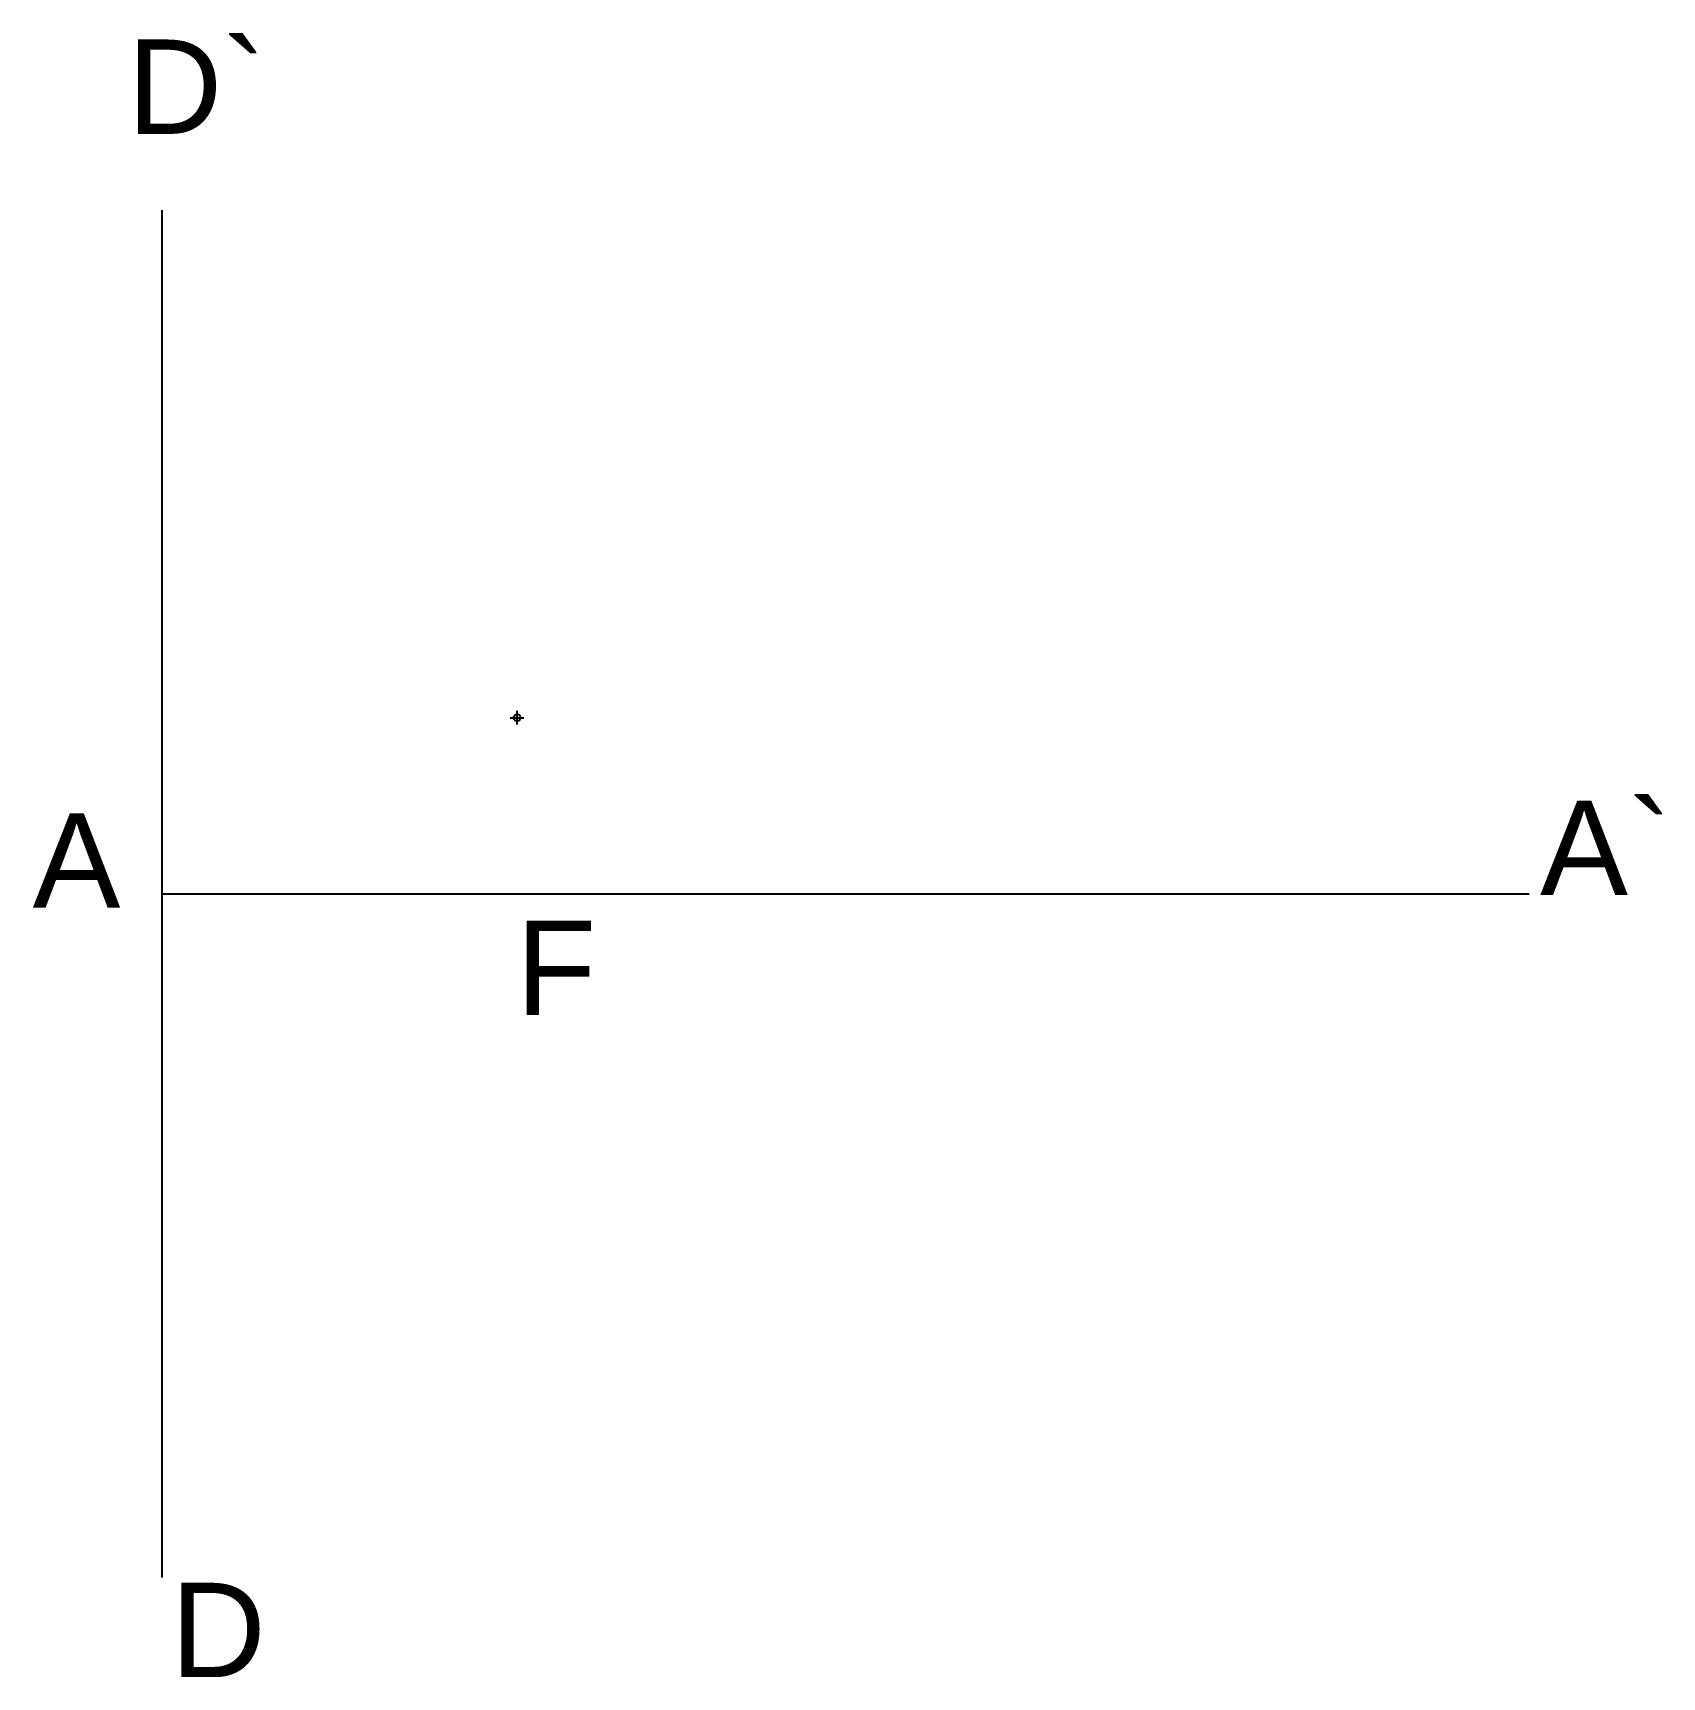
# Model space of a CAD drawing. Header units: millimetres. Extents: x 1774 to 2012, y 1467 to 1708.
import ezdxf

# ---------------------------------------------------------------- set-up
doc = ezdxf.new("R2010")
doc.units = ezdxf.units.MM
doc.header["$PDMODE"] = 34
doc.styles.get("Standard").update_dxf_attribs({"font": 'arial.ttf'})

msp = doc.modelspace()

# ---------------------------------------------------------------- linework, layer by layer
for p, q in [((1792.92, 1481.81), (1792.92, 1681.81)), ((1792.92, 1581.81), (1992.92, 1581.81))]:
    msp.add_line(p, q)
msp.add_point((1844.85, 1607.57))

# ---------------------------------------------------------------- texts
for s, height, p in [('D`', 13.805, (1787.8, 1692.95)), ('A`', 13.805, (1994.5, 1581.65)), ('A', 13.8, (1773.97, 1579.78)), ('F', 13.8, (1844.65, 1564.1)), ('D', 13.8, (1794.17, 1467.26))]:
    msp.add_text(s, height=height).set_placement(p)

doc.saveas('drawing.dxf')
